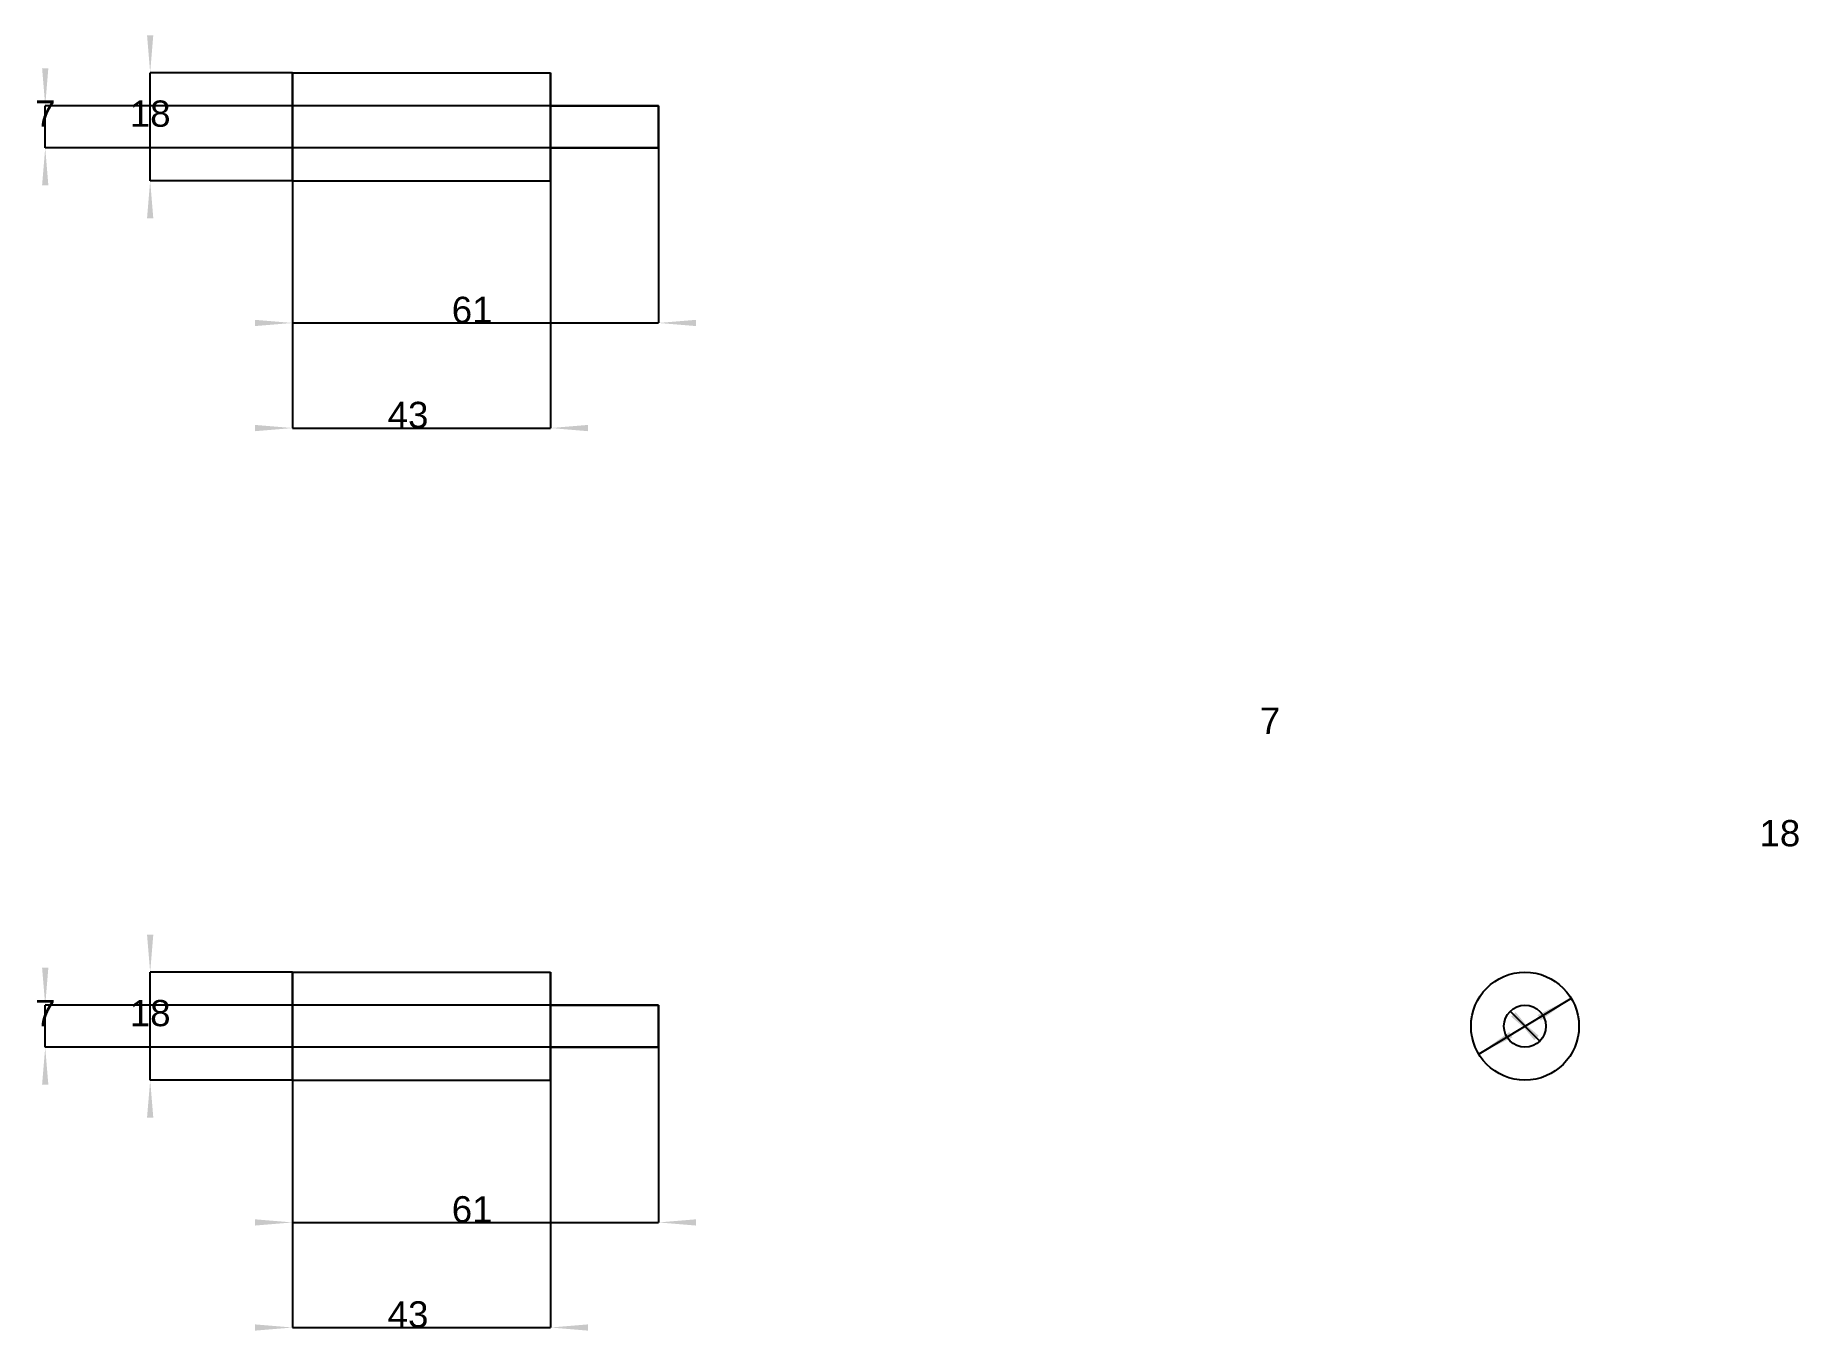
# Model space of a CAD drawing. Header units: millimetres. Extents: x 121 to 357, y 44 to 217.
import ezdxf
from ezdxf.enums import TextEntityAlignment as Align

# ---------------------------------------------------------------- set-up
doc = ezdxf.new("R2010")
doc.units = ezdxf.units.MM
doc.layers.get('0').update_dxf_attribs({"linetype": 'CONTINUOUS'})
for name, color, linetype in [('D', 7, 'CONTINUOUS'), ('D001', 7, 'CONTINUOUS'), ('D002', 7, 'CONTINUOUS'), ('D003', 7, 'CONTINUOUS'), ('D004', 7, 'CONTINUOUS'), ('D005', 7, 'CONTINUOUS'), ('D006', 7, 'CONTINUOUS'), ('D007', 7, 'CONTINUOUS'), ('D008', 7, 'CONTINUOUS'), ('D009', 7, 'CONTINUOUS'), ('Front', 7, 'CONTINUOUS'), ('Right', 7, 'CONTINUOUS'), ('Top', 7, 'CONTINUOUS')]:
    doc.layers.add(name, color=color, linetype=linetype)
doc.styles.get("Standard").update_dxf_attribs({"font": 'arial.ttf'})
doc.dimstyles.get("Standard").update_dxf_attribs({"dimscale": 0, "dimtxt": 2.5, "dimasz": 2.5, "dimexe": 1.25, "dimexo": 0.625, "dimtad": 1, "dimtxsty": 'STANDARD', "dimcen": 2.5, "dimazin": 3, "dimtfac": 1, "dimtmove": 0, "dimatfit": 3})

# ---------------------------------------------------------------- blocks, each defined once
blk = doc.blocks.new('*D')
at = {"color": 0}
for points in [[(150.6, 58.4035), (150.6, 59.2369), (155.6, 58.8202)], [(209.4, 58.4035), (209.4, 59.2369), (204.4, 58.8202)]]:
    blk.add_solid(points, dxfattribs=at)
at = {"layer": 'D'}
for p, q in [((204.4, 82.2), (204.4, 58.8202)), ((155.6, 77.8), (155.6, 58.8202)), ((155.6, 58.8202), (204.4, 58.8202))]:
    blk.add_line(p, q, dxfattribs=at)
blk.add_text('61', height=3.5, dxfattribs=at).set_placement((179.551, 58.8202), align=Align.CENTER)
blk = doc.blocks.new('*D001')
at = {"color": 0}
for points in [[(136.183, 97.2), (137.017, 97.2), (136.6, 92.2)], [(136.183, 72.8), (137.017, 72.8), (136.6, 77.8)]]:
    blk.add_solid(points, dxfattribs=at)
at = {"layer": 'D001'}
for p, q in [((155.6, 92.2), (136.6, 92.2)), ((136.6, 77.8), (136.6, 92.2)), ((155.6, 77.8), (136.6, 77.8))]:
    blk.add_line(p, q, dxfattribs=at)
blk.add_text('18', height=3.5, dxfattribs=at).set_placement((136.6, 85), align=Align.CENTER)
blk = doc.blocks.new('*D002')
at = {"color": 0}
for points in [[(150.6, 44.3833), (150.6, 45.2167), (155.6, 44.8)], [(195, 44.3833), (195, 45.2167), (190, 44.8)]]:
    blk.add_solid(points, dxfattribs=at)
at = {"layer": 'D002'}
for p, q in [((155.6, 77.8), (155.6, 44.8)), ((190, 77.8), (190, 44.8)), ((155.6, 44.8), (190, 44.8))]:
    blk.add_line(p, q, dxfattribs=at)
blk.add_text('43', height=3.5, dxfattribs=at).set_placement((171, 44.8), align=Align.CENTER)
blk = doc.blocks.new('*D003')
at = {"color": 0}
for points in [[(122.183, 92.8), (123.017, 92.8), (122.6, 87.8)], [(122.183, 77.2), (123.017, 77.2), (122.6, 82.2)]]:
    blk.add_solid(points, dxfattribs=at)
at = {"layer": 'D003'}
for p, q in [((204.4, 87.8), (122.6, 87.8)), ((122.6, 82.2), (122.6, 87.8)), ((204.4, 82.2), (122.6, 82.2))]:
    blk.add_line(p, q, dxfattribs=at)
blk.add_text('7', height=3.5, dxfattribs=at).set_placement((122.6, 85), align=Align.CENTER)
blk = doc.blocks.new('*D004')
at = {"color": 0}
for points in [[(150.6, 178.404), (150.6, 179.237), (155.6, 178.82)], [(209.4, 178.404), (209.4, 179.237), (204.4, 178.82)]]:
    blk.add_solid(points, dxfattribs=at)
at = {"layer": 'D004'}
for p, q in [((204.4, 202.2), (204.4, 178.82)), ((155.6, 197.8), (155.6, 178.82)), ((155.6, 178.82), (204.4, 178.82))]:
    blk.add_line(p, q, dxfattribs=at)
blk.add_text('61', height=3.5, dxfattribs=at).set_placement((179.551, 178.82), align=Align.CENTER)
blk = doc.blocks.new('*D005')
at = {"color": 0}
for points in [[(136.183, 217.2), (137.017, 217.2), (136.6, 212.2)], [(136.183, 192.8), (137.017, 192.8), (136.6, 197.8)]]:
    blk.add_solid(points, dxfattribs=at)
at = {"layer": 'D005'}
for p, q in [((155.6, 212.2), (136.6, 212.2)), ((136.6, 197.8), (136.6, 212.2)), ((155.6, 197.8), (136.6, 197.8))]:
    blk.add_line(p, q, dxfattribs=at)
blk.add_text('18', height=3.5, dxfattribs=at).set_placement((136.6, 205), align=Align.CENTER)
blk = doc.blocks.new('*D006')
at = {"color": 0}
for points in [[(150.6, 164.383), (150.6, 165.217), (155.6, 164.8)], [(195, 164.383), (195, 165.217), (190, 164.8)]]:
    blk.add_solid(points, dxfattribs=at)
at = {"layer": 'D006'}
for p, q in [((155.6, 197.8), (155.6, 164.8)), ((190, 197.8), (190, 164.8)), ((155.6, 164.8), (190, 164.8))]:
    blk.add_line(p, q, dxfattribs=at)
blk.add_text('43', height=3.5, dxfattribs=at).set_placement((171, 164.8), align=Align.CENTER)
blk = doc.blocks.new('*D007')
at = {"color": 0}
for points in [[(122.183, 212.8), (123.017, 212.8), (122.6, 207.8)], [(122.183, 197.2), (123.017, 197.2), (122.6, 202.2)]]:
    blk.add_solid(points, dxfattribs=at)
at = {"layer": 'D007'}
for p, q in [((204.4, 207.8), (122.6, 207.8)), ((122.6, 202.2), (122.6, 207.8)), ((204.4, 202.2), (122.6, 202.2))]:
    blk.add_line(p, q, dxfattribs=at)
blk.add_text('7', height=3.5, dxfattribs=at).set_placement((122.6, 205), align=Align.CENTER)
blk = doc.blocks.new('*D008')
at = {"color": 0}
for points in [[(322.1, 85.7779), (321.67, 86.4918), (326.168, 88.714)], [(318.33, 83.5082), (317.9, 84.2221), (313.832, 81.286)]]:
    blk.add_solid(points, dxfattribs=at)
at = {"layer": 'D008'}
blk.add_line((326.168, 88.714), (313.832, 81.286), dxfattribs=at)
blk.add_text('18', height=3.5, dxfattribs=at).set_placement((354, 109), align=Align.CENTER)
blk = doc.blocks.new('*D009')
at = {"color": 0}
for points in [[(321.838, 83.7206), (321.243, 83.1373), (318.04, 86.9995)], [(318.757, 86.8627), (318.162, 86.2794), (321.96, 83.0005)]]:
    blk.add_solid(points, dxfattribs=at)
at = {"layer": 'D009'}
blk.add_line((318.04, 86.9995), (321.96, 83.0005), dxfattribs=at)
blk.add_text('7', height=3.5, dxfattribs=at).set_placement((286, 124), align=Align.CENTER)

msp = doc.modelspace()

# ---------------------------------------------------------------- linework, layer by layer
at = {"layer": 'Front'}
for p, q in [((155.6, 92.2), (190, 92.2)), ((190, 87.8), (204.4, 87.8)), ((190, 82.2), (204.4, 82.2)), ((155.6, 77.8), (190, 77.8))]:
    msp.add_line(p, q, dxfattribs=at)
for points in [[(155.6, 92.2), (155.6, 92.019), (155.6, 91.487), (155.6, 90.629), (155.6, 89.489), (155.6, 88.124), (155.6, 86.602), (155.6, 85), (155.6, 83.398), (155.6, 81.876), (155.6, 80.511), (155.6, 79.371), (155.6, 78.513), (155.6, 77.981), (155.6, 77.8)], [(155.6, 77.8), (155.6, 77.981), (155.6, 78.513), (155.6, 79.371), (155.6, 80.511), (155.6, 81.876), (155.6, 83.398), (155.6, 85), (155.6, 86.602), (155.6, 88.124), (155.6, 89.489), (155.6, 90.629), (155.6, 91.487), (155.6, 92.019), (155.6, 92.2)], [(190, 92.2), (190, 92.019), (190, 91.487), (190, 90.629), (190, 89.489), (190, 88.124), (190, 86.602), (190, 85), (190, 83.398), (190, 81.876), (190, 80.511), (190, 79.371), (190, 78.513), (190, 77.981), (190, 77.8)], [(190, 77.8), (190, 77.981), (190, 78.513), (190, 79.371), (190, 80.511), (190, 81.876), (190, 83.398), (190, 85), (190, 86.602), (190, 88.124), (190, 89.489), (190, 90.629), (190, 91.487), (190, 92.019), (190, 92.2)], [(190, 87.8), (190, 87.73), (190, 87.523), (190, 87.189), (190, 86.746), (190, 86.215), (190, 85.623), (190, 85), (190, 84.377), (190, 83.785), (190, 83.254), (190, 82.811), (190, 82.477), (190, 82.27), (190, 82.2)], [(190, 82.2), (190, 82.27), (190, 82.477), (190, 82.811), (190, 83.254), (190, 83.785), (190, 84.377), (190, 85), (190, 85.623), (190, 86.215), (190, 86.746), (190, 87.189), (190, 87.523), (190, 87.73), (190, 87.8)], [(204.4, 87.8), (204.4, 87.73), (204.4, 87.523), (204.4, 87.189), (204.4, 86.746), (204.4, 86.215), (204.4, 85.623), (204.4, 85), (204.4, 84.377), (204.4, 83.785), (204.4, 83.254), (204.4, 82.811), (204.4, 82.477), (204.4, 82.27), (204.4, 82.2)], [(204.4, 82.2), (204.4, 82.27), (204.4, 82.477), (204.4, 82.811), (204.4, 83.254), (204.4, 83.785), (204.4, 84.377), (204.4, 85), (204.4, 85.623), (204.4, 86.215), (204.4, 86.746), (204.4, 87.189), (204.4, 87.523), (204.4, 87.73), (204.4, 87.8)]]:
    msp.add_open_spline(points, degree=1, dxfattribs=at)
at = {"layer": 'Right'}
for radius in [7.2, 7.2, 2.8, 2.8]:
    msp.add_circle((320, 85), radius, dxfattribs=at)
at = {"layer": 'Top'}
for p, q in [((155.6, 212.2), (190, 212.2)), ((190, 207.8), (204.4, 207.8)), ((190, 202.2), (204.4, 202.2)), ((155.6, 197.8), (190, 197.8))]:
    msp.add_line(p, q, dxfattribs=at)
for points in [[(155.6, 212.2), (155.6, 212.155), (155.6, 212.019), (155.6, 211.796), (155.6, 211.487), (155.6, 211.096), (155.6, 210.629), (155.6, 210.091), (155.6, 209.489), (155.6, 208.831), (155.6, 208.124), (155.6, 207.378), (155.6, 206.602), (155.6, 205.806), (155.6, 205)], [(155.6, 197.8), (155.6, 197.981), (155.6, 198.513), (155.6, 199.371), (155.6, 200.511), (155.6, 201.876), (155.6, 203.398), (155.6, 205), (155.6, 206.602), (155.6, 208.124), (155.6, 209.489), (155.6, 210.629), (155.6, 211.487), (155.6, 212.019), (155.6, 212.2)], [(190, 212.2), (190, 212.155), (190, 212.019), (190, 211.796), (190, 211.487), (190, 211.096), (190, 210.629), (190, 210.091), (190, 209.489), (190, 208.831), (190, 208.124), (190, 207.378), (190, 206.602), (190, 205.806), (190, 205)], [(190, 197.8), (190, 197.981), (190, 198.513), (190, 199.371), (190, 200.511), (190, 201.876), (190, 203.398), (190, 205), (190, 206.602), (190, 208.124), (190, 209.489), (190, 210.629), (190, 211.487), (190, 212.019), (190, 212.2)], [(190, 202.2), (190, 202.27), (190, 202.477), (190, 202.811), (190, 203.254), (190, 203.785), (190, 204.377), (190, 205), (190, 205.623), (190, 206.215), (190, 206.746), (190, 207.189), (190, 207.523), (190, 207.73), (190, 207.8)], [(204.4, 202.2), (204.4, 202.27), (204.4, 202.477), (204.4, 202.811), (204.4, 203.254), (204.4, 203.785), (204.4, 204.377), (204.4, 205), (204.4, 205.623), (204.4, 206.215), (204.4, 206.746), (204.4, 207.189), (204.4, 207.523), (204.4, 207.73), (204.4, 207.8)], [(155.6, 205), (155.6, 204.194), (155.6, 203.398), (155.6, 202.622), (155.6, 201.876), (155.6, 201.169), (155.6, 200.511), (155.6, 199.909), (155.6, 199.371), (155.6, 198.904), (155.6, 198.513), (155.6, 198.204), (155.6, 197.981), (155.6, 197.845), (155.6, 197.8)], [(190, 205), (190, 204.194), (190, 203.398), (190, 202.622), (190, 201.876), (190, 201.169), (190, 200.511), (190, 199.909), (190, 199.371), (190, 198.904), (190, 198.513), (190, 198.204), (190, 197.981), (190, 197.845), (190, 197.8)]]:
    msp.add_open_spline(points, degree=1, dxfattribs=at)
for points, knots in [([(190, 207.8), (190, 207.791), (190, 207.782), (190, 207.756), (190, 207.73), (190, 207.686), (190, 207.643), (190, 207.583), (190, 207.523), (190, 207.447), (190, 207.371), (190, 207.28), (190, 207.189), (190, 207.085), (190, 206.98), (190, 206.863), (190, 206.746), (190, 206.618), (190, 206.49), (190, 206.352), (190, 206.215), (190, 206.07), (190, 205.925), (190, 205.774), (190, 205.623), (190, 205.315), (190, 205)], [4.712389, 4.712389, 4.712389, 4.8245887, 4.8245887, 4.9367885, 4.9367885, 5.0489882, 5.0489882, 5.1611879, 5.1611879, 5.2733877, 5.2733877, 5.3855874, 5.3855874, 5.4977871, 5.4977871, 5.6099869, 5.6099869, 5.7221866, 5.7221866, 5.8343864, 5.8343864, 5.9465861, 5.9465861, 6.0587858, 6.0587858, 6.2831853, 6.2831853, 6.2831853]), ([(204.4, 207.8), (204.4, 207.791), (204.4, 207.782), (204.4, 207.756), (204.4, 207.73), (204.4, 207.686), (204.4, 207.643), (204.4, 207.583), (204.4, 207.523), (204.4, 207.447), (204.4, 207.371), (204.4, 207.28), (204.4, 207.189), (204.4, 207.085), (204.4, 206.98), (204.4, 206.863), (204.4, 206.746), (204.4, 206.618), (204.4, 206.49), (204.4, 206.352), (204.4, 206.215), (204.4, 206.07), (204.4, 205.925), (204.4, 205.774), (204.4, 205.623), (204.4, 205.315), (204.4, 205)], [4.712389, 4.712389, 4.712389, 4.8245887, 4.8245887, 4.9367885, 4.9367885, 5.0489882, 5.0489882, 5.1611879, 5.1611879, 5.2733877, 5.2733877, 5.3855874, 5.3855874, 5.4977871, 5.4977871, 5.6099869, 5.6099869, 5.7221866, 5.7221866, 5.8343864, 5.8343864, 5.9465861, 5.9465861, 6.0587858, 6.0587858, 6.2831853, 6.2831853, 6.2831853]), ([(190, 205), (190, 204.843), (190, 204.686), (190, 204.375), (190, 204.075), (190, 203.93), (190, 203.785), (190, 203.648), (190, 203.51), (190, 203.382), (190, 203.254), (190, 203.137), (190, 203.02), (190, 202.915), (190, 202.811), (190, 202.72), (190, 202.629), (190, 202.553), (190, 202.477), (190, 202.417), (190, 202.357), (190, 202.314), (190, 202.27), (190, 202.244), (190, 202.218), (190, 202.209), (190, 202.2)], [0, 0, 0, 0.1121997, 0.1121997, 0.3365992, 0.3365992, 0.448799, 0.448799, 0.5609987, 0.5609987, 0.6731984, 0.6731984, 0.7853982, 0.7853982, 0.8975979, 0.8975979, 1.0097976, 1.0097976, 1.1219974, 1.1219974, 1.2341971, 1.2341971, 1.3463969, 1.3463969, 1.4585966, 1.4585966, 1.5707963, 1.5707963, 1.5707963]), ([(204.4, 205), (204.4, 204.843), (204.4, 204.686), (204.4, 204.375), (204.4, 204.075), (204.4, 203.93), (204.4, 203.785), (204.4, 203.648), (204.4, 203.51), (204.4, 203.382), (204.4, 203.254), (204.4, 203.137), (204.4, 203.02), (204.4, 202.915), (204.4, 202.811), (204.4, 202.72), (204.4, 202.629), (204.4, 202.553), (204.4, 202.477), (204.4, 202.417), (204.4, 202.357), (204.4, 202.314), (204.4, 202.27), (204.4, 202.244), (204.4, 202.218), (204.4, 202.209), (204.4, 202.2)], [0, 0, 0, 0.1121997, 0.1121997, 0.3365992, 0.3365992, 0.448799, 0.448799, 0.5609987, 0.5609987, 0.6731984, 0.6731984, 0.7853982, 0.7853982, 0.8975979, 0.8975979, 1.0097976, 1.0097976, 1.1219974, 1.1219974, 1.2341971, 1.2341971, 1.3463969, 1.3463969, 1.4585966, 1.4585966, 1.5707963, 1.5707963, 1.5707963])]:
    msp.add_open_spline(points, degree=2, knots=knots, dxfattribs=at)

# ---------------------------------------------------------------- dimensions: what is measured, and where the dimension line sits
at = {"layer": 'D'}
dim = msp.add_linear_dim(base=(179.551, 58.82), p1=(155.6, 77.8), p2=(204.4, 82.2), text='61', dimstyle='STANDARD', dxfattribs=at)
dim.commit()
dim.dimension.update_dxf_attribs({"geometry": '*D', "text_midpoint": (180, 63.8)})
at = {"layer": 'D001'}
dim = msp.add_linear_dim(base=(136.6, 85), p1=(155.6, 77.8), p2=(155.6, 92.2), angle=90, text='18', dimstyle='STANDARD', dxfattribs=at)
dim.commit()
dim.dimension.update_dxf_attribs({"geometry": '*D001', "text_midpoint": (141.6, 85)})
at = {"layer": 'D002'}
dim = msp.add_linear_dim(base=(171, 44.8), p1=(155.6, 77.8), p2=(190, 77.8), text='43', dimstyle='STANDARD', dxfattribs=at)
dim.commit()
dim.dimension.update_dxf_attribs({"geometry": '*D002', "text_midpoint": (171, 49.8)})
at = {"layer": 'D003'}
dim = msp.add_linear_dim(base=(122.6, 85), p1=(204.4, 82.2), p2=(204.4, 87.8), angle=90, text='7', dimstyle='STANDARD', dxfattribs=at)
dim.commit()
dim.dimension.update_dxf_attribs({"geometry": '*D003', "text_midpoint": (127.6, 85)})
at = {"layer": 'D004'}
dim = msp.add_linear_dim(base=(179.551, 178.82), p1=(155.6, 197.8), p2=(204.4, 202.2), text='61', dimstyle='STANDARD', dxfattribs=at)
dim.commit()
dim.dimension.update_dxf_attribs({"geometry": '*D004', "text_midpoint": (180, 183.8)})
at = {"layer": 'D005'}
dim = msp.add_linear_dim(base=(136.6, 205), p1=(155.6, 197.8), p2=(155.6, 212.2), angle=90, text='18', dimstyle='STANDARD', dxfattribs=at)
dim.commit()
dim.dimension.update_dxf_attribs({"geometry": '*D005', "text_midpoint": (141.6, 205)})
at = {"layer": 'D006'}
dim = msp.add_linear_dim(base=(171, 164.8), p1=(155.6, 197.8), p2=(190, 197.8), text='43', dimstyle='STANDARD', dxfattribs=at)
dim.commit()
dim.dimension.update_dxf_attribs({"geometry": '*D006', "text_midpoint": (171, 169.8)})
at = {"layer": 'D007'}
dim = msp.add_linear_dim(base=(122.6, 205), p1=(204.4, 202.2), p2=(204.4, 207.8), angle=90, text='7', dimstyle='STANDARD', dxfattribs=at)
dim.commit()
dim.dimension.update_dxf_attribs({"geometry": '*D007', "text_midpoint": (127.6, 205)})
at = {"layer": 'D008'}
dim = msp.add_diameter_dim_2p(p1=(326.168, 88.714), p2=(313.832, 81.286), text='18', dimstyle='STANDARD', dxfattribs=at)
dim.commit()
dim.dimension.update_dxf_attribs({"geometry": '*D008', "text_midpoint": (354, 109)})
at = {"layer": 'D009'}
dim = msp.add_diameter_dim_2p(p1=(318.04, 86.999), p2=(321.96, 83.001), text='7', dimstyle='STANDARD', dxfattribs=at)
dim.commit()
dim.dimension.update_dxf_attribs({"geometry": '*D009', "text_midpoint": (286, 124)})

doc.saveas('drawing.dxf')
